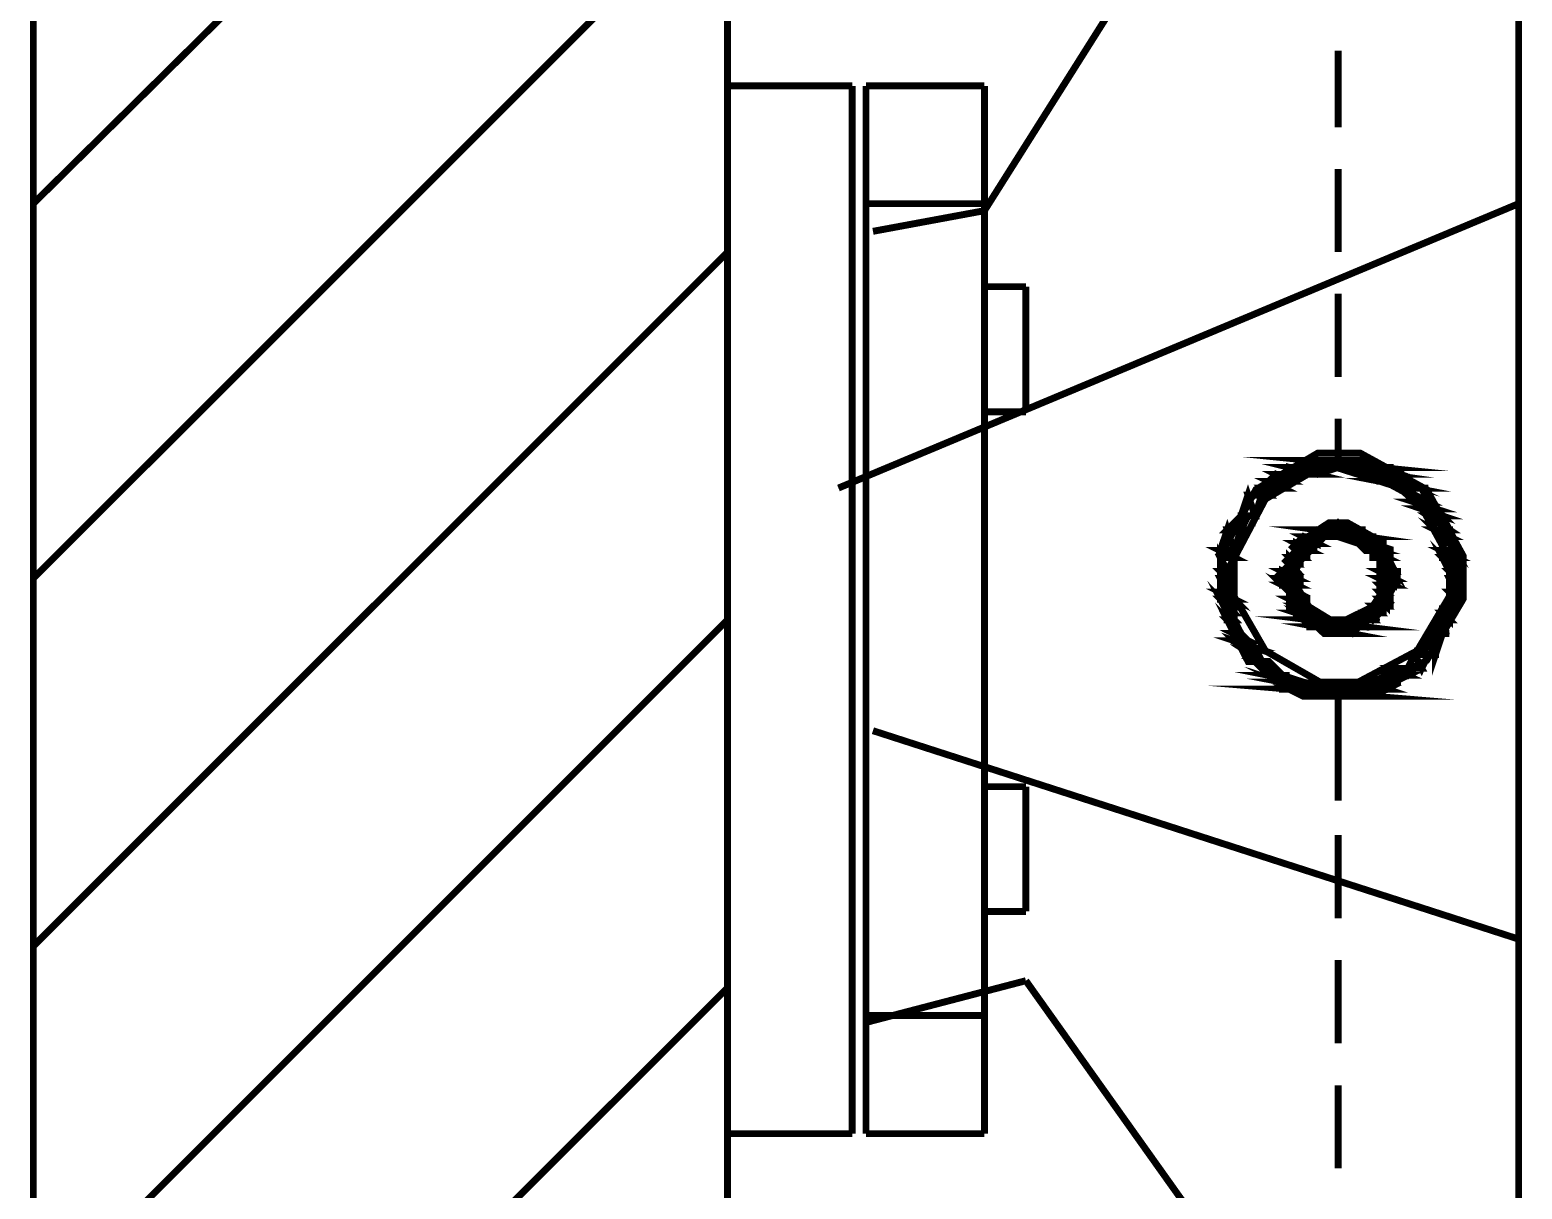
# Model space of a CAD drawing. Extents: x 219 to 1226, y 175 to 465.
# Drawn here: x 905.9 to 915.02, y 298.58 to 305.66 of the extents above; entities that cross this region are included whole.
import ezdxf

# ---------------------------------------------------------------- set-up
doc = ezdxf.new("R2010")
doc.units = 0
doc.header["$MEASUREMENT"] = 0
doc.layers.add('C00-00-00-BLACK', color=7, linetype='Continuous')
doc.layers.add('CFF-00-00', color=1, linetype='Continuous')

msp = doc.modelspace()

# ---------------------------------------------------------------- linework, layer by layer
at = {"layer": 'C00-00-00-BLACK', "const_width": 0.0423}
for points in [[(905.9256, 322.7792), (905.9256, 255.1285)], [(910.1674, 318.5832), (910.1674, 259.3671)], [(915.0015, 292.7682), (915.0015, 310.9102)], [(905.9256, 304.5942), (910.1674, 308.7902)], [(905.9256, 302.3052), (910.1674, 306.5442)], [(913.8977, 305.0602), (913.8977, 305.5292)], [(910.1674, 305.3132), (910.1674, 298.9142)], [(910.9294, 305.3132), (910.1674, 305.3132)], [(910.9294, 298.9142), (910.9294, 305.3132)], [(911.0133, 305.3132), (911.0133, 298.9142)], [(911.7369, 305.3132), (911.0133, 305.3132)], [(911.7369, 298.9142), (911.7369, 305.3132)], [(913.8977, 304.2982), (913.8977, 304.8062)], [(911.0133, 304.5942), (911.7369, 304.5942)], [(911.7369, 304.5512), (911.056, 304.4252)], [(905.9256, 300.0592), (910.1674, 304.2982)], [(911.7369, 304.0872), (911.7369, 303.3222)], [(911.9902, 304.0872), (911.7369, 304.0872)], [(911.9902, 303.3222), (911.9902, 304.0872)], [(913.8977, 303.5362), (913.8977, 304.0442)], [(911.7369, 303.3222), (911.9902, 303.3222)], [(913.8977, 303.0262), (913.8977, 303.2802)], [(905.9256, 297.8132), (910.1674, 302.0522)], [(913.8977, 300.9482), (913.8977, 301.5862)], [(911.7369, 301.0332), (911.7369, 300.2712)], [(911.9902, 301.0332), (911.7369, 301.0332)], [(911.9902, 300.2712), (911.9902, 301.0332)], [(913.8977, 300.2282), (913.8977, 300.7372)], [(911.7369, 300.2712), (911.9902, 300.2712)], [(913.8977, 299.4662), (913.8977, 299.9752)], [(905.9256, 295.5672), (910.1674, 299.8052)], [(911.0133, 299.5932), (911.9902, 299.8482)], [(911.0133, 299.6362), (911.7369, 299.6362)], [(913.8977, 298.7022), (913.8977, 299.2102)], [(910.1674, 298.9142), (910.9294, 298.9142)], [(911.0133, 298.9142), (911.7369, 298.9142)]]:
    msp.add_lwpolyline(points, dxfattribs=at)
for points in [[(914.6625, 302.3052), (914.6625, 302.4422), (914.4392, 302.8482), (914.0338, 303.0702), (913.9005, 303.0702), (913.7735, 303.0702), (913.396, 302.8482), (913.1784, 302.4422), (913.1784, 302.3052), (913.1784, 302.1802), (913.396, 301.8042), (913.7735, 301.5862), (913.9005, 301.5862), (914.0338, 301.5862), (914.4392, 301.8042), (914.6625, 302.1802), (914.6625, 302.3052)], [(914.5782, 302.3052), (914.5782, 302.4272), (914.3813, 302.7902), (914.0201, 302.9862), (913.9005, 302.9862), (913.7887, 302.9862), (913.4539, 302.7902), (913.2623, 302.4272), (913.2623, 302.3052), (913.2623, 302.1952), (913.4539, 301.8632), (913.7887, 301.6712), (913.9005, 301.6712), (914.0201, 301.6712), (914.3813, 301.8632), (914.5782, 302.1952), (914.5782, 302.3052)], [(914.0243, 303.0262), (913.7252, 303.0262), (914.1524, 302.9832), (914.0243, 303.0262)], [(913.8977, 302.9832), (913.6013, 302.9832), (913.7707, 302.9412), (913.8977, 302.9832)], [(913.7252, 303.0262), (914.1524, 302.9832), (913.6412, 302.9832), (913.7252, 303.0262)], [(913.6412, 302.9832), (914.194, 302.9832), (913.5985, 302.9832), (913.6412, 302.9832)], [(914.194, 302.9832), (913.5985, 302.9832), (914.194, 302.9832)], [(913.5985, 302.9832), (914.194, 302.9832), (914.2367, 302.9832), (913.5985, 302.9832)], [(913.6013, 302.9832), (913.7707, 302.9412), (913.6013, 302.9412), (913.6013, 302.9832)], [(914.194, 302.9832), (913.8977, 302.9832), (914.194, 302.9412), (914.194, 302.9832)], [(914.1524, 302.9832), (913.6412, 302.9832), (914.194, 302.9832), (914.1524, 302.9832)], [(913.8977, 302.9832), (914.194, 302.9412), (914.0243, 302.9412), (913.8977, 302.9832)], [(914.0243, 303.0262), (913.8133, 303.0262), (913.7252, 303.0262), (914.0243, 303.0262)], [(913.8977, 303.0262), (914.0243, 303.0262), (913.8133, 303.0262), (913.8977, 303.0262)], [(913.8133, 303.0262), (914.0243, 303.0262), (914.067, 303.0262), (913.8133, 303.0262)], [(913.4747, 302.8982), (913.5586, 302.8572), (913.4316, 302.8572), (913.4747, 302.8982)], [(913.6013, 302.8982), (913.4747, 302.8982), (913.5586, 302.8572), (913.6013, 302.8982)], [(913.5174, 302.9412), (913.6013, 302.8982), (913.4747, 302.8982), (913.5174, 302.9412)], [(913.6867, 302.9412), (913.5174, 302.9412), (913.6013, 302.8982), (913.6867, 302.9412)], [(913.6013, 302.9412), (913.6867, 302.9412), (913.5174, 302.9412), (913.6013, 302.9412)], [(913.7707, 302.9412), (913.6013, 302.9412), (913.6867, 302.9412), (913.7707, 302.9412)], [(914.1538, 302.8982), (914.3661, 302.8572), (914.2822, 302.8572), (914.1538, 302.8982)], [(914.2822, 302.8982), (914.1538, 302.8982), (914.3661, 302.8572), (914.2822, 302.8982)], [(914.194, 302.9412), (914.0243, 302.9412), (914.2794, 302.9412), (914.194, 302.9412)], [(914.0243, 302.9412), (914.2794, 302.9412), (914.1524, 302.9412), (914.0243, 302.9412)], [(914.2822, 302.9412), (914.1538, 302.9412), (914.2822, 302.8982), (914.2822, 302.9412)], [(914.1538, 302.9412), (914.2822, 302.8982), (914.1538, 302.8982), (914.1538, 302.9412)], [(914.2822, 302.8572), (914.4501, 302.7712), (914.3661, 302.7712), (914.2822, 302.8572)], [(913.3477, 302.8142), (913.3904, 302.6872), (913.305, 302.6872), (913.3477, 302.8142)], [(913.4316, 302.8142), (913.3477, 302.8142), (913.3904, 302.6872), (913.4316, 302.8142)], [(913.3904, 302.8142), (913.4316, 302.8142), (913.3477, 302.8142), (913.3904, 302.8142)], [(913.4316, 302.8572), (913.4747, 302.8142), (913.3904, 302.8142), (913.4316, 302.8572)], [(913.4747, 302.8142), (913.3904, 302.8142), (913.4316, 302.8142), (913.4747, 302.8142)], [(913.5586, 302.8572), (913.4316, 302.8572), (913.4747, 302.8142), (913.5586, 302.8572)], [(914.4088, 302.8572), (914.2822, 302.8572), (914.4501, 302.7712), (914.4088, 302.8572)], [(914.4088, 302.8572), (914.4501, 302.8572), (914.2822, 302.8572), (914.4088, 302.8572)], [(914.4088, 302.8572), (914.2822, 302.8572), (914.3661, 302.8572), (914.4088, 302.8572)], [(914.3661, 302.7712), (914.4928, 302.7302), (914.4088, 302.7302), (914.3661, 302.7712)], [(913.305, 302.6872), (913.305, 302.6022), (913.221, 302.6022), (913.305, 302.6872)], [(914.4501, 302.7712), (914.3661, 302.7712), (914.4928, 302.7302), (914.4501, 302.7712)], [(914.4928, 302.7302), (914.4088, 302.7302), (914.5355, 302.6872), (914.4928, 302.7302)], [(914.4088, 302.7302), (914.5355, 302.6872), (914.4501, 302.6872), (914.4088, 302.7302)], [(914.4501, 302.6872), (914.5782, 302.6022), (914.4928, 302.6022), (914.4501, 302.6872)], [(913.221, 302.6022), (913.2623, 302.4752), (913.1784, 302.4752), (913.221, 302.6022)], [(913.3477, 302.6872), (913.3904, 302.6872), (913.305, 302.6872), (913.3477, 302.6872)], [(913.3477, 302.6872), (913.305, 302.6872), (913.3904, 302.6872), (913.3477, 302.6872)], [(913.3477, 302.6872), (913.305, 302.6872), (913.305, 302.6022), (913.3477, 302.6872)], [(914.2367, 302.3052), (914.2367, 302.3652), (914.1457, 302.5392), (913.9569, 302.6442), (913.8948, 302.6442), (913.8412, 302.6442), (913.6825, 302.5392), (913.5985, 302.3652), (913.5985, 302.3052), (913.5985, 302.2532), (913.6825, 302.0942), (913.8412, 302.0092), (913.8948, 302.0092), (913.9569, 302.0092), (914.1457, 302.0942), (914.2367, 302.2532), (914.2367, 302.3052)], [(913.8977, 302.6442), (913.9403, 302.6022), (913.855, 302.6022), (913.8977, 302.6442)], [(914.5355, 302.6872), (914.4501, 302.6872), (914.5782, 302.6022), (914.5355, 302.6872)], [(914.4928, 302.6022), (914.5782, 302.5602), (914.5355, 302.5602), (914.4928, 302.6022)], [(913.305, 302.6022), (913.221, 302.6022), (913.2623, 302.4752), (913.305, 302.6022)], [(913.305, 302.6022), (913.221, 302.6022), (913.305, 302.6022)], [(913.221, 302.6022), (913.305, 302.6022), (913.3477, 302.6022), (913.221, 302.6022)], [(914.0243, 302.6022), (913.7707, 302.6022), (914.067, 302.5602), (914.0243, 302.6022)], [(913.6867, 302.5602), (913.7707, 302.5182), (913.644, 302.5182), (913.6867, 302.5602)], [(913.7707, 302.5602), (913.6867, 302.5602), (913.7707, 302.5182), (913.7707, 302.5602)], [(914.194, 302.3052), (914.194, 302.3592), (914.1083, 302.5182), (913.947, 302.6022), (913.8948, 302.6022), (913.8507, 302.6022), (913.7199, 302.5182), (913.6412, 302.3592), (913.6412, 302.3052), (913.6412, 302.2632), (913.7199, 302.1322), (913.8507, 302.0522), (913.8948, 302.0522), (913.947, 302.0522), (914.1083, 302.1322), (914.194, 302.2632), (914.194, 302.3052)], [(913.644, 302.5182), (913.728, 302.4752), (913.644, 302.4752), (913.644, 302.5182)], [(913.728, 302.5602), (913.855, 302.5602), (913.6867, 302.5602), (913.728, 302.5602)], [(913.8133, 302.5602), (913.855, 302.5602), (913.6867, 302.5602), (913.8133, 302.5602)], [(913.8133, 302.5602), (913.6867, 302.5602), (913.855, 302.5602), (913.8133, 302.5602)], [(913.7707, 302.5602), (913.8133, 302.5602), (913.6867, 302.5602), (913.7707, 302.5602)], [(913.7707, 302.5602), (913.6867, 302.5602), (913.8133, 302.5602), (913.7707, 302.5602)], [(913.7707, 302.6022), (914.067, 302.5602), (913.7252, 302.5602), (913.7707, 302.6022)], [(914.067, 302.5602), (913.7252, 302.5602), (914.067, 302.5602)], [(913.7252, 302.5602), (914.067, 302.5602), (914.1097, 302.5602), (913.7252, 302.5602)], [(914.067, 302.5602), (914.1097, 302.5602), (913.7252, 302.5602), (914.067, 302.5602)], [(914.067, 302.5602), (913.7252, 302.5602), (914.067, 302.5602)], [(913.8977, 302.5602), (913.728, 302.5602), (913.855, 302.5602), (913.8977, 302.5602)], [(913.8133, 302.6022), (914.0243, 302.6022), (913.7707, 302.6022), (913.8133, 302.6022)], [(914.0243, 302.6022), (913.7707, 302.6022), (914.0243, 302.6022)], [(913.7707, 302.6022), (914.0243, 302.6022), (914.067, 302.6022), (913.7707, 302.6022)], [(913.855, 302.6022), (913.983, 302.6022), (913.8133, 302.6022), (913.855, 302.6022)], [(913.983, 302.6022), (913.8133, 302.6022), (914.0243, 302.6022), (913.983, 302.6022)], [(913.9403, 302.6022), (913.855, 302.6022), (913.983, 302.6022), (913.9403, 302.6022)], [(914.1097, 302.5602), (913.983, 302.5602), (914.1097, 302.5182), (914.1097, 302.5602)], [(914.067, 302.5602), (913.8977, 302.5602), (914.1097, 302.5602), (914.067, 302.5602)], [(913.8977, 302.5602), (914.1097, 302.5602), (913.9403, 302.5602), (913.8977, 302.5602)], [(913.983, 302.5602), (914.1097, 302.5182), (914.0243, 302.5182), (913.983, 302.5602)], [(914.1097, 302.5602), (913.9403, 302.5602), (914.1097, 302.5602)], [(913.9403, 302.5602), (914.1097, 302.5602), (913.983, 302.5602), (913.9403, 302.5602)], [(914.0243, 302.5182), (914.1524, 302.4752), (914.067, 302.4752), (914.0243, 302.5182)], [(914.5782, 302.6022), (914.4928, 302.6022), (914.5782, 302.5602), (914.5782, 302.6022)], [(914.5782, 302.5602), (914.5355, 302.5602), (914.6198, 302.4752), (914.5782, 302.5602)], [(914.5355, 302.5602), (914.6198, 302.4752), (914.5355, 302.4752), (914.5355, 302.5602)], [(913.2623, 302.4752), (913.1784, 302.4752), (913.2623, 302.4332), (913.2623, 302.4752)], [(913.2623, 302.4332), (913.1784, 302.4332), (913.221, 302.3482), (913.2623, 302.4332)], [(913.1784, 302.4332), (913.221, 302.3482), (913.1784, 302.3482), (913.1784, 302.4332)], [(913.1784, 302.4752), (913.2623, 302.4332), (913.1784, 302.4332), (913.1784, 302.4752)], [(913.644, 302.4752), (913.6867, 302.4332), (913.6013, 302.4332), (913.644, 302.4752)], [(913.6867, 302.4332), (913.6013, 302.4332), (913.644, 302.3912), (913.6867, 302.4332)], [(913.7707, 302.5182), (913.644, 302.5182), (913.728, 302.4752), (913.7707, 302.5182)], [(913.6013, 302.4332), (913.644, 302.3912), (913.6013, 302.3912), (913.6013, 302.4332)], [(913.6013, 302.4332), (913.6867, 302.4332), (913.728, 302.4332), (913.6013, 302.4332)], [(913.6867, 302.4332), (913.728, 302.4332), (913.6013, 302.4332), (913.6867, 302.4332)], [(913.728, 302.4752), (913.644, 302.4752), (913.6867, 302.4332), (913.728, 302.4752)], [(913.644, 302.4752), (913.728, 302.4752), (913.7707, 302.4752), (913.644, 302.4752)], [(913.728, 302.4752), (913.7707, 302.4752), (913.644, 302.4752), (913.728, 302.4752)], [(914.1524, 302.5182), (914.0243, 302.5182), (914.1524, 302.4752), (914.1524, 302.5182)], [(914.1524, 302.5182), (914.194, 302.5182), (914.0243, 302.5182), (914.1524, 302.5182)], [(914.1524, 302.5182), (914.0243, 302.5182), (914.1097, 302.5182), (914.1524, 302.5182)], [(914.194, 302.4752), (914.1097, 302.4752), (914.194, 302.4332), (914.194, 302.4752)], [(914.1524, 302.4752), (914.067, 302.4752), (914.1524, 302.4752)], [(914.067, 302.4752), (914.1524, 302.4752), (914.1097, 302.4752), (914.067, 302.4752)], [(914.1097, 302.4752), (914.194, 302.4332), (914.1097, 302.4332), (914.1097, 302.4752)], [(914.194, 302.4752), (914.2367, 302.4752), (914.1097, 302.4752), (914.194, 302.4752)], [(914.194, 302.4752), (914.1097, 302.4752), (914.1524, 302.4752), (914.194, 302.4752)], [(914.194, 302.4332), (914.1097, 302.4332), (914.1524, 302.4332), (914.194, 302.4332)], [(914.1097, 302.4332), (914.194, 302.4332), (914.2367, 302.4332), (914.1097, 302.4332)], [(914.194, 302.4332), (914.1524, 302.4332), (914.2367, 302.3482), (914.194, 302.4332)], [(914.1524, 302.4332), (914.2367, 302.3482), (914.1524, 302.3482), (914.1524, 302.4332)], [(914.6198, 302.4752), (914.5355, 302.4752), (914.6198, 302.4332), (914.6198, 302.4752)], [(914.5355, 302.4332), (914.6198, 302.3482), (914.5782, 302.3482), (914.5355, 302.4332)], [(914.6198, 302.4332), (914.5355, 302.4332), (914.6198, 302.3482), (914.6198, 302.4332)], [(914.5355, 302.4752), (914.6198, 302.4332), (914.5355, 302.4332), (914.5355, 302.4752)], [(913.221, 302.3482), (913.1784, 302.3482), (913.221, 302.3052), (913.221, 302.3482)], [(913.1784, 302.3482), (913.221, 302.3052), (913.1784, 302.3052), (913.1784, 302.3482)], [(913.1784, 302.3052), (913.221, 302.2212), (913.1784, 302.2212), (913.1784, 302.3052)], [(913.644, 302.3482), (913.5586, 302.3482), (913.644, 302.3052), (913.644, 302.3482)], [(913.6013, 302.3912), (913.644, 302.3482), (913.5586, 302.3482), (913.6013, 302.3912)], [(913.5586, 302.3482), (913.644, 302.3052), (913.5586, 302.3052), (913.5586, 302.3482)], [(913.644, 302.3912), (913.6013, 302.3912), (913.644, 302.3482), (913.644, 302.3912)], [(913.644, 302.3912), (913.6013, 302.3912), (913.644, 302.3912)], [(913.6013, 302.3912), (913.644, 302.3912), (913.6867, 302.3912), (913.6013, 302.3912)], [(914.2367, 302.3482), (914.1524, 302.3482), (914.2367, 302.3052), (914.2367, 302.3482)], [(914.1524, 302.3482), (914.2367, 302.3052), (914.1524, 302.3052), (914.1524, 302.3482)], [(914.2367, 302.3482), (914.1524, 302.3482), (914.2367, 302.3482)], [(914.1524, 302.3482), (914.2367, 302.3482), (914.2822, 302.3482), (914.1524, 302.3482)], [(914.6198, 302.3482), (914.5782, 302.3482), (914.6198, 302.3052), (914.6198, 302.3482)], [(914.5782, 302.3482), (914.6198, 302.3052), (914.5782, 302.3052), (914.5782, 302.3482)], [(914.5782, 302.3052), (914.6198, 302.2212), (914.5782, 302.2212), (914.5782, 302.3052)], [(913.1784, 302.1792), (913.2623, 302.0942), (913.221, 302.0942), (913.1784, 302.1792)], [(913.221, 302.3052), (913.1784, 302.3052), (913.221, 302.2212), (913.221, 302.3052)], [(913.5586, 302.2642), (913.644, 302.2212), (913.6013, 302.2212), (913.5586, 302.2642)], [(913.644, 302.3052), (913.5586, 302.3052), (913.644, 302.2642), (913.644, 302.3052)], [(913.644, 302.2642), (913.5586, 302.2642), (913.644, 302.2212), (913.644, 302.2642)], [(913.5586, 302.3052), (913.644, 302.2642), (913.5586, 302.2642), (913.5586, 302.3052)], [(913.5586, 302.3052), (913.644, 302.3052), (913.6867, 302.3052), (913.5586, 302.3052)], [(913.644, 302.3052), (913.6867, 302.3052), (913.5586, 302.3052), (913.644, 302.3052)], [(913.644, 302.2642), (913.5586, 302.2642), (913.644, 302.2642)], [(913.5586, 302.2642), (913.644, 302.2642), (913.6867, 302.2642), (913.5586, 302.2642)], [(913.6013, 302.2212), (913.644, 302.1792), (913.6013, 302.1792), (913.6013, 302.2212)], [(914.2367, 302.3052), (914.1524, 302.3052), (914.2367, 302.2642), (914.2367, 302.3052)], [(914.2367, 302.2642), (914.1524, 302.2642), (914.194, 302.2212), (914.2367, 302.2642)], [(914.1524, 302.3052), (914.2367, 302.2642), (914.1524, 302.2642), (914.1524, 302.3052)], [(914.1524, 302.3052), (914.2367, 302.3052), (914.2794, 302.3052), (914.1524, 302.3052)], [(914.2367, 302.3052), (914.2794, 302.3052), (914.1524, 302.3052), (914.2367, 302.3052)], [(914.1524, 302.2642), (914.194, 302.2212), (914.1524, 302.2212), (914.1524, 302.2642)], [(914.1524, 302.2642), (914.2367, 302.2642), (914.2794, 302.2642), (914.1524, 302.2642)], [(914.2367, 302.2642), (914.2794, 302.2642), (914.1524, 302.2642), (914.2367, 302.2642)], [(914.1524, 302.2212), (914.194, 302.1792), (914.1524, 302.1792), (914.1524, 302.2212)], [(914.6198, 302.3052), (914.5782, 302.3052), (914.6198, 302.2212), (914.6198, 302.3052)], [(914.5782, 302.2212), (914.6198, 302.1792), (914.5782, 302.1792), (914.5782, 302.2212)], [(913.221, 302.2212), (913.1784, 302.2212), (913.2623, 302.1792), (913.221, 302.2212)], [(913.2623, 302.1792), (913.1784, 302.1792), (913.2623, 302.0942), (913.2623, 302.1792)], [(913.1784, 302.2212), (913.2623, 302.1792), (913.1784, 302.1792), (913.1784, 302.2212)], [(913.6867, 302.1792), (913.6013, 302.1792), (913.6867, 302.1362), (913.6867, 302.1792)], [(913.644, 302.2212), (913.6013, 302.2212), (913.644, 302.1792), (913.644, 302.2212)], [(913.6013, 302.1792), (913.6867, 302.1362), (913.6013, 302.1362), (913.6013, 302.1792)], [(913.6867, 302.1792), (913.728, 302.1792), (913.6013, 302.1792), (913.6867, 302.1792)], [(913.6867, 302.1792), (913.6013, 302.1792), (913.644, 302.1792), (913.6867, 302.1792)], [(914.1524, 302.1792), (914.194, 302.1362), (914.1097, 302.1362), (914.1524, 302.1792)], [(914.194, 302.2212), (914.1524, 302.2212), (914.194, 302.1792), (914.194, 302.2212)], [(914.194, 302.1792), (914.1524, 302.1792), (914.194, 302.1362), (914.194, 302.1792)], [(914.1524, 302.1792), (914.194, 302.1792), (914.2367, 302.1792), (914.1524, 302.1792)], [(914.194, 302.1792), (914.2367, 302.1792), (914.1524, 302.1792), (914.194, 302.1792)], [(914.5782, 302.1792), (914.5782, 302.0942), (914.5355, 302.0942), (914.5782, 302.1792)], [(914.6198, 302.2212), (914.5782, 302.2212), (914.6198, 302.1792), (914.6198, 302.2212)], [(914.6198, 302.1792), (914.5782, 302.1792), (914.5782, 302.0942), (914.6198, 302.1792)], [(913.221, 302.0522), (913.305, 301.9682), (913.2623, 301.9682), (913.221, 302.0522)], [(913.2623, 302.0942), (913.221, 302.0942), (913.2623, 302.0522), (913.2623, 302.0942)], [(913.221, 302.0942), (913.2623, 302.0522), (913.221, 302.0522), (913.221, 302.0942)], [(913.728, 302.0942), (913.644, 302.0942), (913.7707, 302.0522), (913.728, 302.0942)], [(913.6867, 302.1362), (913.644, 302.1362), (913.728, 302.0942), (913.6867, 302.1362)], [(913.644, 302.0942), (913.7707, 302.0522), (913.6867, 302.0522), (913.644, 302.0942)], [(913.6867, 302.1362), (913.6013, 302.1362), (913.6867, 302.1362)], [(913.6013, 302.1362), (913.6867, 302.1362), (913.644, 302.1362), (913.6013, 302.1362)], [(913.644, 302.1362), (913.728, 302.0942), (913.644, 302.0942), (913.644, 302.1362)], [(913.728, 302.0942), (913.644, 302.0942), (913.728, 302.0942)], [(913.644, 302.0942), (913.728, 302.0942), (913.7707, 302.0942), (913.644, 302.0942)], [(914.067, 302.0942), (914.1097, 302.0522), (914.0243, 302.0522), (914.067, 302.0942)], [(914.1097, 302.1362), (914.1524, 302.0942), (914.067, 302.0942), (914.1097, 302.1362)], [(914.1524, 302.0942), (914.067, 302.0942), (914.1097, 302.0522), (914.1524, 302.0942)], [(914.067, 302.0942), (914.1524, 302.0942), (914.194, 302.0942), (914.067, 302.0942)], [(914.1524, 302.0942), (914.194, 302.0942), (914.067, 302.0942), (914.1524, 302.0942)], [(914.194, 302.1362), (914.1097, 302.1362), (914.1524, 302.0942), (914.194, 302.1362)], [(914.194, 302.1362), (914.1097, 302.1362), (914.194, 302.1362)], [(914.1097, 302.1362), (914.194, 302.1362), (914.2367, 302.1362), (914.1097, 302.1362)], [(914.5355, 302.0522), (914.5355, 301.9682), (914.4928, 301.9682), (914.5355, 302.0522)], [(914.5782, 302.0942), (914.5355, 302.0942), (914.5782, 302.0522), (914.5782, 302.0942)], [(914.5355, 302.0942), (914.5782, 302.0522), (914.5355, 302.0522), (914.5355, 302.0942)], [(913.2623, 302.0522), (913.221, 302.0522), (913.305, 301.9682), (913.2623, 302.0522)], [(913.305, 301.9682), (913.2623, 301.9682), (913.3477, 301.9252), (913.305, 301.9682)], [(913.2623, 301.9682), (913.3477, 301.9252), (913.2623, 301.9252), (913.2623, 301.9682)], [(914.067, 302.0522), (913.7252, 302.0522), (914.067, 302.0092), (914.067, 302.0522)], [(914.0243, 302.0092), (913.7707, 302.0092), (913.983, 301.9682), (914.0243, 302.0092)], [(913.8133, 302.0522), (913.855, 302.0522), (913.6867, 302.0522), (913.8133, 302.0522)], [(913.8133, 302.0522), (913.6867, 302.0522), (913.7707, 302.0522), (913.8133, 302.0522)], [(913.6867, 302.0522), (913.8133, 302.0522), (913.855, 302.0522), (913.6867, 302.0522)], [(913.8133, 302.0522), (913.855, 302.0522), (913.6867, 302.0522), (913.8133, 302.0522)], [(913.8133, 302.0522), (913.6867, 302.0522), (913.855, 302.0522), (913.8133, 302.0522)], [(913.6867, 302.0522), (913.855, 302.0522), (913.728, 302.0522), (913.6867, 302.0522)], [(913.7252, 302.0522), (914.067, 302.0092), (913.7252, 302.0092), (913.7252, 302.0522)], [(913.7707, 302.0092), (913.983, 301.9682), (913.8133, 301.9682), (913.7707, 302.0092)], [(913.8977, 302.0522), (913.9403, 302.0522), (913.728, 302.0522), (913.8977, 302.0522)], [(913.8977, 302.0522), (913.728, 302.0522), (913.855, 302.0522), (913.8977, 302.0522)], [(914.067, 302.0092), (913.728, 302.0092), (914.0243, 302.0092), (914.067, 302.0092)], [(913.728, 302.0092), (914.0243, 302.0092), (913.7707, 302.0092), (913.728, 302.0092)], [(913.9403, 302.0522), (914.067, 302.0522), (913.8977, 302.0522), (913.9403, 302.0522)], [(913.983, 302.0522), (914.1097, 302.0522), (913.9403, 302.0522), (913.983, 302.0522)], [(914.1097, 302.0522), (913.9403, 302.0522), (914.1097, 302.0522)], [(913.9403, 302.0522), (914.1097, 302.0522), (914.1524, 302.0522), (913.9403, 302.0522)], [(914.1097, 302.0522), (913.9403, 302.0522), (914.067, 302.0522), (914.1097, 302.0522)], [(914.0243, 302.0522), (914.1097, 302.0522), (913.983, 302.0522), (914.0243, 302.0522)], [(914.1097, 302.0522), (913.983, 302.0522), (914.1097, 302.0522)], [(914.1097, 302.0522), (914.0243, 302.0522), (914.1097, 302.0522)], [(914.4928, 301.9682), (914.4928, 301.8402), (914.4088, 301.8402), (914.4928, 301.9682)], [(914.5782, 302.0522), (914.5355, 302.0522), (914.5355, 301.9682), (914.5782, 302.0522)], [(913.3477, 301.9252), (913.2623, 301.9252), (913.3904, 301.8822), (913.3477, 301.9252)], [(913.2623, 301.9252), (913.3904, 301.8822), (913.305, 301.8822), (913.2623, 301.9252)], [(913.305, 301.8822), (913.4316, 301.7982), (913.3477, 301.7982), (913.305, 301.8822)], [(913.983, 301.9682), (913.8133, 301.9682), (913.983, 301.9682)], [(913.8133, 301.9682), (913.983, 301.9682), (914.0243, 301.9682), (913.8133, 301.9682)], [(913.9403, 301.9682), (913.855, 301.9682), (913.8133, 301.9682), (913.9403, 301.9682)], [(913.8133, 301.9682), (913.983, 301.9682), (913.9403, 301.9682), (913.8133, 301.9682)], [(913.9403, 301.9682), (913.983, 301.9682), (913.855, 301.9682), (913.9403, 301.9682)], [(914.5355, 301.9682), (914.4928, 301.9682), (914.5355, 301.9682)], [(914.4928, 301.9682), (914.5355, 301.9682), (914.5782, 301.9682), (914.4928, 301.9682)], [(914.5355, 301.9682), (914.4928, 301.9682), (914.4928, 301.8402), (914.5355, 301.9682)], [(913.3904, 301.8822), (913.305, 301.8822), (913.4316, 301.7982), (913.3904, 301.8822)], [(913.3904, 301.7982), (913.5586, 301.7132), (913.4747, 301.7132), (913.3904, 301.7982)], [(913.4747, 301.7982), (913.3904, 301.7982), (913.5586, 301.7132), (913.4747, 301.7982)], [(913.4316, 301.7982), (913.3477, 301.7982), (913.4747, 301.7982), (913.4316, 301.7982)], [(913.3477, 301.7982), (913.4747, 301.7982), (913.3904, 301.7982), (913.3477, 301.7982)], [(914.3661, 301.8402), (914.4088, 301.7562), (914.3235, 301.7562), (914.3661, 301.8402)], [(914.4501, 301.8402), (914.3661, 301.8402), (914.4088, 301.7562), (914.4501, 301.8402)], [(914.4088, 301.8402), (914.4501, 301.8402), (914.3661, 301.8402), (914.4088, 301.8402)], [(914.4928, 301.8402), (914.4088, 301.8402), (914.4501, 301.8402), (914.4928, 301.8402)], [(913.5586, 301.7132), (913.4747, 301.7132), (913.6867, 301.6712), (913.5586, 301.7132)], [(913.4747, 301.7132), (913.6867, 301.6712), (913.5586, 301.6712), (913.4747, 301.7132)], [(913.5586, 301.7132), (913.4747, 301.7132), (913.5586, 301.7132)], [(913.4747, 301.7132), (913.5586, 301.7132), (913.6013, 301.7132), (913.4747, 301.7132)], [(914.194, 301.7132), (914.2367, 301.6712), (914.1097, 301.6712), (914.194, 301.7132)], [(914.3235, 301.7132), (914.194, 301.7132), (914.2367, 301.6712), (914.3235, 301.7132)], [(914.2367, 301.7562), (914.3235, 301.7132), (914.194, 301.7132), (914.2367, 301.7562)], [(914.3661, 301.7562), (914.2367, 301.7562), (914.3235, 301.7132), (914.3661, 301.7562)], [(914.3235, 301.7562), (914.3661, 301.7562), (914.2367, 301.7562), (914.3235, 301.7562)], [(914.4088, 301.7562), (914.3235, 301.7562), (914.3661, 301.7562), (914.4088, 301.7562)], [(914.194, 301.6292), (913.5985, 301.6292), (914.1097, 301.5862), (914.194, 301.6292)], [(913.6867, 301.6712), (913.5586, 301.6712), (913.7735, 301.6292), (913.6867, 301.6712)], [(913.5985, 301.6292), (914.1097, 301.5862), (913.6839, 301.5862), (913.5985, 301.6292)], [(913.7707, 301.6292), (913.5572, 301.6292), (913.8133, 301.6292), (913.7707, 301.6292)], [(913.5572, 301.6292), (913.8133, 301.6292), (913.5985, 301.6292), (913.5572, 301.6292)], [(913.5586, 301.6712), (913.7735, 301.6292), (913.5586, 301.6292), (913.5586, 301.6712)], [(913.9403, 301.6292), (913.983, 301.6292), (913.5985, 301.6292), (913.9403, 301.6292)], [(913.9403, 301.6292), (913.5985, 301.6292), (913.8133, 301.6292), (913.9403, 301.6292)], [(914.067, 301.6712), (914.194, 301.6292), (913.983, 301.6292), (914.067, 301.6712)], [(913.983, 301.6292), (914.194, 301.6292), (913.9403, 301.6292), (913.983, 301.6292)], [(914.2367, 301.6712), (914.067, 301.6712), (914.194, 301.6292), (914.2367, 301.6712)], [(914.194, 301.6292), (913.983, 301.6292), (914.194, 301.6292)], [(914.2367, 301.6712), (914.1097, 301.6712), (914.067, 301.6712), (914.2367, 301.6712)], [(914.1097, 301.6712), (914.2367, 301.6712), (914.2822, 301.6712), (914.1097, 301.6712)], [(914.1097, 301.5862), (913.6867, 301.5862), (914.067, 301.5862), (914.1097, 301.5862)], [(913.6867, 301.5862), (914.067, 301.5862), (913.728, 301.5862), (913.6867, 301.5862)], [(913.728, 301.5862), (913.8133, 301.5862), (913.983, 301.5862), (913.728, 301.5862)], [(913.728, 301.5862), (914.067, 301.5862), (913.983, 301.5862), (913.728, 301.5862)], [(913.8133, 301.5862), (913.983, 301.5862), (913.855, 301.5862), (913.8133, 301.5862)]]:
    msp.add_lwpolyline(points, close=True, dxfattribs=at)
at = {"layer": 'C00-00-00-BLACK'}
for points in [[(913.7252, 303.0262), (914.1524, 302.9832), (913.6412, 302.9832), (913.7252, 303.0262)], [(914.0243, 303.0262), (913.8133, 303.0262), (913.7252, 303.0262), (914.0243, 303.0262)], [(914.0243, 303.0262), (913.7252, 303.0262), (914.1524, 302.9832), (914.0243, 303.0262)], [(913.8977, 303.0262), (914.0243, 303.0262), (913.8133, 303.0262), (913.8977, 303.0262)], [(913.8133, 303.0262), (914.0243, 303.0262), (914.067, 303.0262), (913.8133, 303.0262)], [(913.5174, 302.9412), (913.6013, 302.8982), (913.4747, 302.8982), (913.5174, 302.9412)], [(913.6013, 302.9412), (913.6867, 302.9412), (913.5174, 302.9412), (913.6013, 302.9412)], [(913.6867, 302.9412), (913.5174, 302.9412), (913.6013, 302.8982), (913.6867, 302.9412)], [(913.6412, 302.9832), (914.194, 302.9832), (913.5985, 302.9832), (913.6412, 302.9832)], [(914.194, 302.9832), (913.5985, 302.9832), (914.194, 302.9832)], [(913.5985, 302.9832), (914.194, 302.9832), (914.2367, 302.9832), (913.5985, 302.9832)], [(913.8977, 302.9832), (913.6013, 302.9832), (913.7707, 302.9412), (913.8977, 302.9832)], [(913.6013, 302.9832), (913.7707, 302.9412), (913.6013, 302.9412), (913.6013, 302.9832)], [(913.7707, 302.9412), (913.6013, 302.9412), (913.6867, 302.9412), (913.7707, 302.9412)], [(914.1524, 302.9832), (913.6412, 302.9832), (914.194, 302.9832), (914.1524, 302.9832)], [(914.194, 302.9832), (913.8977, 302.9832), (914.194, 302.9412), (914.194, 302.9832)], [(913.8977, 302.9832), (914.194, 302.9412), (914.0243, 302.9412), (913.8977, 302.9832)], [(914.194, 302.9412), (914.0243, 302.9412), (914.2794, 302.9412), (914.194, 302.9412)], [(914.0243, 302.9412), (914.2794, 302.9412), (914.1524, 302.9412), (914.0243, 302.9412)], [(914.2822, 302.9412), (914.1538, 302.9412), (914.2822, 302.8982), (914.2822, 302.9412)], [(914.1538, 302.9412), (914.2822, 302.8982), (914.1538, 302.8982), (914.1538, 302.9412)], [(913.4316, 302.8572), (913.4747, 302.8142), (913.3904, 302.8142), (913.4316, 302.8572)], [(913.4747, 302.8982), (913.5586, 302.8572), (913.4316, 302.8572), (913.4747, 302.8982)], [(913.5586, 302.8572), (913.4316, 302.8572), (913.4747, 302.8142), (913.5586, 302.8572)], [(913.6013, 302.8982), (913.4747, 302.8982), (913.5586, 302.8572), (913.6013, 302.8982)], [(914.2822, 302.8982), (914.1538, 302.8982), (914.3661, 302.8572), (914.2822, 302.8982)], [(914.1538, 302.8982), (914.3661, 302.8572), (914.2822, 302.8572), (914.1538, 302.8982)], [(914.4088, 302.8572), (914.4501, 302.8572), (914.2822, 302.8572), (914.4088, 302.8572)], [(914.4088, 302.8572), (914.2822, 302.8572), (914.3661, 302.8572), (914.4088, 302.8572)], [(914.4088, 302.8572), (914.2822, 302.8572), (914.4501, 302.7712), (914.4088, 302.8572)], [(914.2822, 302.8572), (914.4501, 302.7712), (914.3661, 302.7712), (914.2822, 302.8572)], [(913.3477, 302.8142), (913.3904, 302.6872), (913.305, 302.6872), (913.3477, 302.8142)], [(913.3904, 302.8142), (913.4316, 302.8142), (913.3477, 302.8142), (913.3904, 302.8142)], [(913.4316, 302.8142), (913.3477, 302.8142), (913.3904, 302.6872), (913.4316, 302.8142)], [(913.4747, 302.8142), (913.3904, 302.8142), (913.4316, 302.8142), (913.4747, 302.8142)], [(914.4501, 302.7712), (914.3661, 302.7712), (914.4928, 302.7302), (914.4501, 302.7712)], [(914.3661, 302.7712), (914.4928, 302.7302), (914.4088, 302.7302), (914.3661, 302.7712)], [(914.4928, 302.7302), (914.4088, 302.7302), (914.5355, 302.6872), (914.4928, 302.7302)], [(914.4088, 302.7302), (914.5355, 302.6872), (914.4501, 302.6872), (914.4088, 302.7302)], [(913.305, 302.6872), (913.305, 302.6022), (913.221, 302.6022), (913.305, 302.6872)], [(913.3477, 302.6872), (913.3904, 302.6872), (913.305, 302.6872), (913.3477, 302.6872)], [(913.3477, 302.6872), (913.305, 302.6872), (913.3904, 302.6872), (913.3477, 302.6872)], [(913.3477, 302.6872), (913.305, 302.6872), (913.305, 302.6022), (913.3477, 302.6872)], [(913.8977, 302.6442), (913.9403, 302.6022), (913.855, 302.6022), (913.8977, 302.6442)], [(914.5355, 302.6872), (914.4501, 302.6872), (914.5782, 302.6022), (914.5355, 302.6872)], [(914.4501, 302.6872), (914.5782, 302.6022), (914.4928, 302.6022), (914.4501, 302.6872)], [(913.221, 302.6022), (913.2623, 302.4752), (913.1784, 302.4752), (913.221, 302.6022)], [(913.305, 302.6022), (913.221, 302.6022), (913.305, 302.6022)], [(913.221, 302.6022), (913.305, 302.6022), (913.3477, 302.6022), (913.221, 302.6022)], [(913.305, 302.6022), (913.221, 302.6022), (913.2623, 302.4752), (913.305, 302.6022)], [(913.6867, 302.5602), (913.7707, 302.5182), (913.644, 302.5182), (913.6867, 302.5602)], [(913.728, 302.5602), (913.855, 302.5602), (913.6867, 302.5602), (913.728, 302.5602)], [(913.8133, 302.5602), (913.855, 302.5602), (913.6867, 302.5602), (913.8133, 302.5602)], [(913.8133, 302.5602), (913.6867, 302.5602), (913.855, 302.5602), (913.8133, 302.5602)], [(913.7707, 302.5602), (913.8133, 302.5602), (913.6867, 302.5602), (913.7707, 302.5602)], [(913.7707, 302.5602), (913.6867, 302.5602), (913.8133, 302.5602), (913.7707, 302.5602)], [(913.7707, 302.5602), (913.6867, 302.5602), (913.7707, 302.5182), (913.7707, 302.5602)], [(913.7707, 302.6022), (914.067, 302.5602), (913.7252, 302.5602), (913.7707, 302.6022)], [(914.067, 302.5602), (913.7252, 302.5602), (914.067, 302.5602)], [(913.7252, 302.5602), (914.067, 302.5602), (914.1097, 302.5602), (913.7252, 302.5602)], [(914.067, 302.5602), (914.1097, 302.5602), (913.7252, 302.5602), (914.067, 302.5602)], [(914.067, 302.5602), (913.7252, 302.5602), (914.067, 302.5602)], [(913.8977, 302.5602), (913.728, 302.5602), (913.855, 302.5602), (913.8977, 302.5602)], [(913.8133, 302.6022), (914.0243, 302.6022), (913.7707, 302.6022), (913.8133, 302.6022)], [(914.0243, 302.6022), (913.7707, 302.6022), (914.0243, 302.6022)], [(913.7707, 302.6022), (914.0243, 302.6022), (914.067, 302.6022), (913.7707, 302.6022)], [(914.0243, 302.6022), (913.7707, 302.6022), (914.067, 302.5602), (914.0243, 302.6022)], [(913.855, 302.6022), (913.983, 302.6022), (913.8133, 302.6022), (913.855, 302.6022)], [(913.983, 302.6022), (913.8133, 302.6022), (914.0243, 302.6022), (913.983, 302.6022)], [(913.9403, 302.6022), (913.855, 302.6022), (913.983, 302.6022), (913.9403, 302.6022)], [(914.067, 302.5602), (913.8977, 302.5602), (914.1097, 302.5602), (914.067, 302.5602)], [(913.8977, 302.5602), (914.1097, 302.5602), (913.9403, 302.5602), (913.8977, 302.5602)], [(914.1097, 302.5602), (913.9403, 302.5602), (914.1097, 302.5602)], [(913.9403, 302.5602), (914.1097, 302.5602), (913.983, 302.5602), (913.9403, 302.5602)], [(914.1097, 302.5602), (913.983, 302.5602), (914.1097, 302.5182), (914.1097, 302.5602)], [(913.983, 302.5602), (914.1097, 302.5182), (914.0243, 302.5182), (913.983, 302.5602)], [(914.5782, 302.6022), (914.4928, 302.6022), (914.5782, 302.5602), (914.5782, 302.6022)], [(914.4928, 302.6022), (914.5782, 302.5602), (914.5355, 302.5602), (914.4928, 302.6022)], [(914.5782, 302.5602), (914.5355, 302.5602), (914.6198, 302.4752), (914.5782, 302.5602)], [(914.5355, 302.5602), (914.6198, 302.4752), (914.5355, 302.4752), (914.5355, 302.5602)], [(913.2623, 302.4752), (913.1784, 302.4752), (913.2623, 302.4332), (913.2623, 302.4752)], [(913.1784, 302.4752), (913.2623, 302.4332), (913.1784, 302.4332), (913.1784, 302.4752)], [(913.644, 302.4752), (913.6867, 302.4332), (913.6013, 302.4332), (913.644, 302.4752)], [(913.7707, 302.5182), (913.644, 302.5182), (913.728, 302.4752), (913.7707, 302.5182)], [(913.644, 302.5182), (913.728, 302.4752), (913.644, 302.4752), (913.644, 302.5182)], [(913.644, 302.4752), (913.728, 302.4752), (913.7707, 302.4752), (913.644, 302.4752)], [(913.728, 302.4752), (913.7707, 302.4752), (913.644, 302.4752), (913.728, 302.4752)], [(913.728, 302.4752), (913.644, 302.4752), (913.6867, 302.4332), (913.728, 302.4752)], [(914.1524, 302.5182), (914.194, 302.5182), (914.0243, 302.5182), (914.1524, 302.5182)], [(914.1524, 302.5182), (914.0243, 302.5182), (914.1097, 302.5182), (914.1524, 302.5182)], [(914.1524, 302.5182), (914.0243, 302.5182), (914.1524, 302.4752), (914.1524, 302.5182)], [(914.0243, 302.5182), (914.1524, 302.4752), (914.067, 302.4752), (914.0243, 302.5182)], [(914.1524, 302.4752), (914.067, 302.4752), (914.1524, 302.4752)], [(914.067, 302.4752), (914.1524, 302.4752), (914.1097, 302.4752), (914.067, 302.4752)], [(914.194, 302.4752), (914.2367, 302.4752), (914.1097, 302.4752), (914.194, 302.4752)], [(914.194, 302.4752), (914.1097, 302.4752), (914.1524, 302.4752), (914.194, 302.4752)], [(914.194, 302.4752), (914.1097, 302.4752), (914.194, 302.4332), (914.194, 302.4752)], [(914.1097, 302.4752), (914.194, 302.4332), (914.1097, 302.4332), (914.1097, 302.4752)], [(914.6198, 302.4752), (914.5355, 302.4752), (914.6198, 302.4332), (914.6198, 302.4752)], [(914.5355, 302.4752), (914.6198, 302.4332), (914.5355, 302.4332), (914.5355, 302.4752)], [(913.2623, 302.4332), (913.1784, 302.4332), (913.221, 302.3482), (913.2623, 302.4332)], [(913.1784, 302.4332), (913.221, 302.3482), (913.1784, 302.3482), (913.1784, 302.4332)], [(913.6013, 302.3912), (913.644, 302.3482), (913.5586, 302.3482), (913.6013, 302.3912)], [(913.6013, 302.4332), (913.6867, 302.4332), (913.728, 302.4332), (913.6013, 302.4332)], [(913.6867, 302.4332), (913.728, 302.4332), (913.6013, 302.4332), (913.6867, 302.4332)], [(913.6867, 302.4332), (913.6013, 302.4332), (913.644, 302.3912), (913.6867, 302.4332)], [(913.6013, 302.4332), (913.644, 302.3912), (913.6013, 302.3912), (913.6013, 302.4332)], [(913.644, 302.3912), (913.6013, 302.3912), (913.644, 302.3912)], [(913.6013, 302.3912), (913.644, 302.3912), (913.6867, 302.3912), (913.6013, 302.3912)], [(913.644, 302.3912), (913.6013, 302.3912), (913.644, 302.3482), (913.644, 302.3912)], [(914.194, 302.4332), (914.1097, 302.4332), (914.1524, 302.4332), (914.194, 302.4332)], [(914.1097, 302.4332), (914.194, 302.4332), (914.2367, 302.4332), (914.1097, 302.4332)], [(914.194, 302.4332), (914.1524, 302.4332), (914.2367, 302.3482), (914.194, 302.4332)], [(914.1524, 302.4332), (914.2367, 302.3482), (914.1524, 302.3482), (914.1524, 302.4332)], [(914.6198, 302.4332), (914.5355, 302.4332), (914.6198, 302.3482), (914.6198, 302.4332)], [(914.5355, 302.4332), (914.6198, 302.3482), (914.5782, 302.3482), (914.5355, 302.4332)], [(913.221, 302.3482), (913.1784, 302.3482), (913.221, 302.3052), (913.221, 302.3482)], [(913.1784, 302.3482), (913.221, 302.3052), (913.1784, 302.3052), (913.1784, 302.3482)], [(913.221, 302.3052), (913.1784, 302.3052), (913.221, 302.2212), (913.221, 302.3052)], [(913.1784, 302.3052), (913.221, 302.2212), (913.1784, 302.2212), (913.1784, 302.3052)], [(913.644, 302.3482), (913.5586, 302.3482), (913.644, 302.3052), (913.644, 302.3482)], [(913.5586, 302.3482), (913.644, 302.3052), (913.5586, 302.3052), (913.5586, 302.3482)], [(913.5586, 302.3052), (913.644, 302.3052), (913.6867, 302.3052), (913.5586, 302.3052)], [(913.644, 302.3052), (913.6867, 302.3052), (913.5586, 302.3052), (913.644, 302.3052)], [(913.644, 302.3052), (913.5586, 302.3052), (913.644, 302.2642), (913.644, 302.3052)], [(913.5586, 302.3052), (913.644, 302.2642), (913.5586, 302.2642), (913.5586, 302.3052)], [(914.2367, 302.3482), (914.1524, 302.3482), (914.2367, 302.3482)], [(914.1524, 302.3482), (914.2367, 302.3482), (914.2822, 302.3482), (914.1524, 302.3482)], [(914.2367, 302.3482), (914.1524, 302.3482), (914.2367, 302.3052), (914.2367, 302.3482)], [(914.1524, 302.3482), (914.2367, 302.3052), (914.1524, 302.3052), (914.1524, 302.3482)], [(914.1524, 302.3052), (914.2367, 302.3052), (914.2794, 302.3052), (914.1524, 302.3052)], [(914.2367, 302.3052), (914.2794, 302.3052), (914.1524, 302.3052), (914.2367, 302.3052)], [(914.2367, 302.3052), (914.1524, 302.3052), (914.2367, 302.2642), (914.2367, 302.3052)], [(914.1524, 302.3052), (914.2367, 302.2642), (914.1524, 302.2642), (914.1524, 302.3052)], [(914.6198, 302.3482), (914.5782, 302.3482), (914.6198, 302.3052), (914.6198, 302.3482)], [(914.5782, 302.3482), (914.6198, 302.3052), (914.5782, 302.3052), (914.5782, 302.3482)], [(914.6198, 302.3052), (914.5782, 302.3052), (914.6198, 302.2212), (914.6198, 302.3052)], [(914.5782, 302.3052), (914.6198, 302.2212), (914.5782, 302.2212), (914.5782, 302.3052)], [(913.221, 302.2212), (913.1784, 302.2212), (913.2623, 302.1792), (913.221, 302.2212)], [(913.1784, 302.2212), (913.2623, 302.1792), (913.1784, 302.1792), (913.1784, 302.2212)], [(913.2623, 302.1792), (913.1784, 302.1792), (913.2623, 302.0942), (913.2623, 302.1792)], [(913.1784, 302.1792), (913.2623, 302.0942), (913.221, 302.0942), (913.1784, 302.1792)], [(913.644, 302.2642), (913.5586, 302.2642), (913.644, 302.2642)], [(913.5586, 302.2642), (913.644, 302.2642), (913.6867, 302.2642), (913.5586, 302.2642)], [(913.644, 302.2642), (913.5586, 302.2642), (913.644, 302.2212), (913.644, 302.2642)], [(913.5586, 302.2642), (913.644, 302.2212), (913.6013, 302.2212), (913.5586, 302.2642)], [(913.644, 302.2212), (913.6013, 302.2212), (913.644, 302.1792), (913.644, 302.2212)], [(913.6013, 302.2212), (913.644, 302.1792), (913.6013, 302.1792), (913.6013, 302.2212)], [(913.6867, 302.1792), (913.728, 302.1792), (913.6013, 302.1792), (913.6867, 302.1792)], [(913.6867, 302.1792), (913.6013, 302.1792), (913.644, 302.1792), (913.6867, 302.1792)], [(913.6867, 302.1792), (913.6013, 302.1792), (913.6867, 302.1362), (913.6867, 302.1792)], [(913.6013, 302.1792), (913.6867, 302.1362), (913.6013, 302.1362), (913.6013, 302.1792)], [(914.1524, 302.1792), (914.194, 302.1362), (914.1097, 302.1362), (914.1524, 302.1792)], [(914.1524, 302.2642), (914.2367, 302.2642), (914.2794, 302.2642), (914.1524, 302.2642)], [(914.2367, 302.2642), (914.2794, 302.2642), (914.1524, 302.2642), (914.2367, 302.2642)], [(914.2367, 302.2642), (914.1524, 302.2642), (914.194, 302.2212), (914.2367, 302.2642)], [(914.1524, 302.2642), (914.194, 302.2212), (914.1524, 302.2212), (914.1524, 302.2642)], [(914.194, 302.2212), (914.1524, 302.2212), (914.194, 302.1792), (914.194, 302.2212)], [(914.1524, 302.2212), (914.194, 302.1792), (914.1524, 302.1792), (914.1524, 302.2212)], [(914.1524, 302.1792), (914.194, 302.1792), (914.2367, 302.1792), (914.1524, 302.1792)], [(914.194, 302.1792), (914.2367, 302.1792), (914.1524, 302.1792), (914.194, 302.1792)], [(914.194, 302.1792), (914.1524, 302.1792), (914.194, 302.1362), (914.194, 302.1792)], [(914.5782, 302.1792), (914.5782, 302.0942), (914.5355, 302.0942), (914.5782, 302.1792)], [(914.6198, 302.2212), (914.5782, 302.2212), (914.6198, 302.1792), (914.6198, 302.2212)], [(914.5782, 302.2212), (914.6198, 302.1792), (914.5782, 302.1792), (914.5782, 302.2212)], [(914.6198, 302.1792), (914.5782, 302.1792), (914.5782, 302.0942), (914.6198, 302.1792)], [(913.2623, 302.0942), (913.221, 302.0942), (913.2623, 302.0522), (913.2623, 302.0942)], [(913.221, 302.0942), (913.2623, 302.0522), (913.221, 302.0522), (913.221, 302.0942)], [(913.6867, 302.1362), (913.6013, 302.1362), (913.6867, 302.1362)], [(913.6013, 302.1362), (913.6867, 302.1362), (913.644, 302.1362), (913.6013, 302.1362)], [(913.6867, 302.1362), (913.644, 302.1362), (913.728, 302.0942), (913.6867, 302.1362)], [(913.644, 302.1362), (913.728, 302.0942), (913.644, 302.0942), (913.644, 302.1362)], [(913.728, 302.0942), (913.644, 302.0942), (913.728, 302.0942)], [(913.644, 302.0942), (913.728, 302.0942), (913.7707, 302.0942), (913.644, 302.0942)], [(913.728, 302.0942), (913.644, 302.0942), (913.7707, 302.0522), (913.728, 302.0942)], [(913.644, 302.0942), (913.7707, 302.0522), (913.6867, 302.0522), (913.644, 302.0942)], [(914.067, 302.0942), (914.1097, 302.0522), (914.0243, 302.0522), (914.067, 302.0942)], [(914.1097, 302.1362), (914.1524, 302.0942), (914.067, 302.0942), (914.1097, 302.1362)], [(914.067, 302.0942), (914.1524, 302.0942), (914.194, 302.0942), (914.067, 302.0942)], [(914.1524, 302.0942), (914.194, 302.0942), (914.067, 302.0942), (914.1524, 302.0942)], [(914.1524, 302.0942), (914.067, 302.0942), (914.1097, 302.0522), (914.1524, 302.0942)], [(914.194, 302.1362), (914.1097, 302.1362), (914.194, 302.1362)], [(914.1097, 302.1362), (914.194, 302.1362), (914.2367, 302.1362), (914.1097, 302.1362)], [(914.194, 302.1362), (914.1097, 302.1362), (914.1524, 302.0942), (914.194, 302.1362)], [(914.5782, 302.0942), (914.5355, 302.0942), (914.5782, 302.0522), (914.5782, 302.0942)], [(914.5355, 302.0942), (914.5782, 302.0522), (914.5355, 302.0522), (914.5355, 302.0942)], [(913.2623, 302.0522), (913.221, 302.0522), (913.305, 301.9682), (913.2623, 302.0522)], [(913.221, 302.0522), (913.305, 301.9682), (913.2623, 301.9682), (913.221, 302.0522)], [(913.8133, 302.0522), (913.855, 302.0522), (913.6867, 302.0522), (913.8133, 302.0522)], [(913.8133, 302.0522), (913.6867, 302.0522), (913.7707, 302.0522), (913.8133, 302.0522)], [(913.6867, 302.0522), (913.8133, 302.0522), (913.855, 302.0522), (913.6867, 302.0522)], [(913.8133, 302.0522), (913.855, 302.0522), (913.6867, 302.0522), (913.8133, 302.0522)], [(913.8133, 302.0522), (913.6867, 302.0522), (913.855, 302.0522), (913.8133, 302.0522)], [(913.6867, 302.0522), (913.855, 302.0522), (913.728, 302.0522), (913.6867, 302.0522)], [(914.067, 302.0522), (913.7252, 302.0522), (914.067, 302.0092), (914.067, 302.0522)], [(913.7252, 302.0522), (914.067, 302.0092), (913.7252, 302.0092), (913.7252, 302.0522)], [(913.8977, 302.0522), (913.9403, 302.0522), (913.728, 302.0522), (913.8977, 302.0522)], [(913.8977, 302.0522), (913.728, 302.0522), (913.855, 302.0522), (913.8977, 302.0522)], [(914.067, 302.0092), (913.728, 302.0092), (914.0243, 302.0092), (914.067, 302.0092)], [(913.728, 302.0092), (914.0243, 302.0092), (913.7707, 302.0092), (913.728, 302.0092)], [(914.0243, 302.0092), (913.7707, 302.0092), (913.983, 301.9682), (914.0243, 302.0092)], [(913.7707, 302.0092), (913.983, 301.9682), (913.8133, 301.9682), (913.7707, 302.0092)], [(913.9403, 302.0522), (914.067, 302.0522), (913.8977, 302.0522), (913.9403, 302.0522)], [(913.983, 302.0522), (914.1097, 302.0522), (913.9403, 302.0522), (913.983, 302.0522)], [(914.1097, 302.0522), (913.9403, 302.0522), (914.1097, 302.0522)], [(913.9403, 302.0522), (914.1097, 302.0522), (914.1524, 302.0522), (913.9403, 302.0522)], [(914.1097, 302.0522), (913.9403, 302.0522), (914.067, 302.0522), (914.1097, 302.0522)], [(914.0243, 302.0522), (914.1097, 302.0522), (913.983, 302.0522), (914.0243, 302.0522)], [(914.1097, 302.0522), (913.983, 302.0522), (914.1097, 302.0522)], [(914.1097, 302.0522), (914.0243, 302.0522), (914.1097, 302.0522)], [(914.5355, 302.0522), (914.5355, 301.9682), (914.4928, 301.9682), (914.5355, 302.0522)], [(914.5782, 302.0522), (914.5355, 302.0522), (914.5355, 301.9682), (914.5782, 302.0522)], [(913.305, 301.9682), (913.2623, 301.9682), (913.3477, 301.9252), (913.305, 301.9682)], [(913.2623, 301.9682), (913.3477, 301.9252), (913.2623, 301.9252), (913.2623, 301.9682)], [(913.3477, 301.9252), (913.2623, 301.9252), (913.3904, 301.8822), (913.3477, 301.9252)], [(913.2623, 301.9252), (913.3904, 301.8822), (913.305, 301.8822), (913.2623, 301.9252)], [(913.983, 301.9682), (913.8133, 301.9682), (913.983, 301.9682)], [(913.8133, 301.9682), (913.983, 301.9682), (914.0243, 301.9682), (913.8133, 301.9682)], [(913.9403, 301.9682), (913.855, 301.9682), (913.8133, 301.9682), (913.9403, 301.9682)], [(913.8133, 301.9682), (913.983, 301.9682), (913.9403, 301.9682), (913.8133, 301.9682)], [(913.9403, 301.9682), (913.983, 301.9682), (913.855, 301.9682), (913.9403, 301.9682)], [(914.4928, 301.9682), (914.4928, 301.8402), (914.4088, 301.8402), (914.4928, 301.9682)], [(914.5355, 301.9682), (914.4928, 301.9682), (914.5355, 301.9682)], [(914.4928, 301.9682), (914.5355, 301.9682), (914.5782, 301.9682), (914.4928, 301.9682)], [(914.5355, 301.9682), (914.4928, 301.9682), (914.4928, 301.8402), (914.5355, 301.9682)], [(913.3904, 301.8822), (913.305, 301.8822), (913.4316, 301.7982), (913.3904, 301.8822)], [(913.305, 301.8822), (913.4316, 301.7982), (913.3477, 301.7982), (913.305, 301.8822)], [(914.3661, 301.8402), (914.4088, 301.7562), (914.3235, 301.7562), (914.3661, 301.8402)], [(914.4088, 301.8402), (914.4501, 301.8402), (914.3661, 301.8402), (914.4088, 301.8402)], [(914.4501, 301.8402), (914.3661, 301.8402), (914.4088, 301.7562), (914.4501, 301.8402)], [(914.4928, 301.8402), (914.4088, 301.8402), (914.4501, 301.8402), (914.4928, 301.8402)], [(913.4316, 301.7982), (913.3477, 301.7982), (913.4747, 301.7982), (913.4316, 301.7982)], [(913.3477, 301.7982), (913.4747, 301.7982), (913.3904, 301.7982), (913.3477, 301.7982)], [(913.4747, 301.7982), (913.3904, 301.7982), (913.5586, 301.7132), (913.4747, 301.7982)], [(913.3904, 301.7982), (913.5586, 301.7132), (913.4747, 301.7132), (913.3904, 301.7982)], [(914.2367, 301.7562), (914.3235, 301.7132), (914.194, 301.7132), (914.2367, 301.7562)], [(914.3235, 301.7562), (914.3661, 301.7562), (914.2367, 301.7562), (914.3235, 301.7562)], [(914.3661, 301.7562), (914.2367, 301.7562), (914.3235, 301.7132), (914.3661, 301.7562)], [(914.4088, 301.7562), (914.3235, 301.7562), (914.3661, 301.7562), (914.4088, 301.7562)], [(913.5586, 301.7132), (913.4747, 301.7132), (913.5586, 301.7132)], [(913.4747, 301.7132), (913.5586, 301.7132), (913.6013, 301.7132), (913.4747, 301.7132)], [(913.5586, 301.7132), (913.4747, 301.7132), (913.6867, 301.6712), (913.5586, 301.7132)], [(913.4747, 301.7132), (913.6867, 301.6712), (913.5586, 301.6712), (913.4747, 301.7132)], [(913.6867, 301.6712), (913.5586, 301.6712), (913.7735, 301.6292), (913.6867, 301.6712)], [(913.5586, 301.6712), (913.7735, 301.6292), (913.5586, 301.6292), (913.5586, 301.6712)], [(914.067, 301.6712), (914.194, 301.6292), (913.983, 301.6292), (914.067, 301.6712)], [(914.2367, 301.6712), (914.1097, 301.6712), (914.067, 301.6712), (914.2367, 301.6712)], [(914.2367, 301.6712), (914.067, 301.6712), (914.194, 301.6292), (914.2367, 301.6712)], [(914.194, 301.7132), (914.2367, 301.6712), (914.1097, 301.6712), (914.194, 301.7132)], [(914.1097, 301.6712), (914.2367, 301.6712), (914.2822, 301.6712), (914.1097, 301.6712)], [(914.3235, 301.7132), (914.194, 301.7132), (914.2367, 301.6712), (914.3235, 301.7132)], [(913.7707, 301.6292), (913.5572, 301.6292), (913.8133, 301.6292), (913.7707, 301.6292)], [(913.5572, 301.6292), (913.8133, 301.6292), (913.5985, 301.6292), (913.5572, 301.6292)], [(913.9403, 301.6292), (913.983, 301.6292), (913.5985, 301.6292), (913.9403, 301.6292)], [(913.9403, 301.6292), (913.5985, 301.6292), (913.8133, 301.6292), (913.9403, 301.6292)], [(914.194, 301.6292), (913.5985, 301.6292), (914.1097, 301.5862), (914.194, 301.6292)], [(913.5985, 301.6292), (914.1097, 301.5862), (913.6839, 301.5862), (913.5985, 301.6292)], [(914.1097, 301.5862), (913.6867, 301.5862), (914.067, 301.5862), (914.1097, 301.5862)], [(913.6867, 301.5862), (914.067, 301.5862), (913.728, 301.5862), (913.6867, 301.5862)], [(913.728, 301.5862), (913.8133, 301.5862), (913.983, 301.5862), (913.728, 301.5862)], [(913.728, 301.5862), (914.067, 301.5862), (913.983, 301.5862), (913.728, 301.5862)], [(913.8133, 301.5862), (913.983, 301.5862), (913.855, 301.5862), (913.8133, 301.5862)], [(913.983, 301.6292), (914.194, 301.6292), (913.9403, 301.6292), (913.983, 301.6292)], [(914.194, 301.6292), (913.983, 301.6292), (914.194, 301.6292)]]:
    msp.add_lwpolyline(points, close=True, dxfattribs=at)
at = {"layer": 'CFF-00-00', "const_width": 0.0423}
for points in [[(913.2623, 306.9672), (911.7369, 304.5512)], [(915.0015, 304.5942), (910.8451, 302.8572)], [(915.0015, 300.1022), (911.056, 301.3752)], [(911.9902, 299.8482), (913.3477, 297.9402)]]:
    msp.add_lwpolyline(points, dxfattribs=at)

doc.saveas('drawing.dxf')
